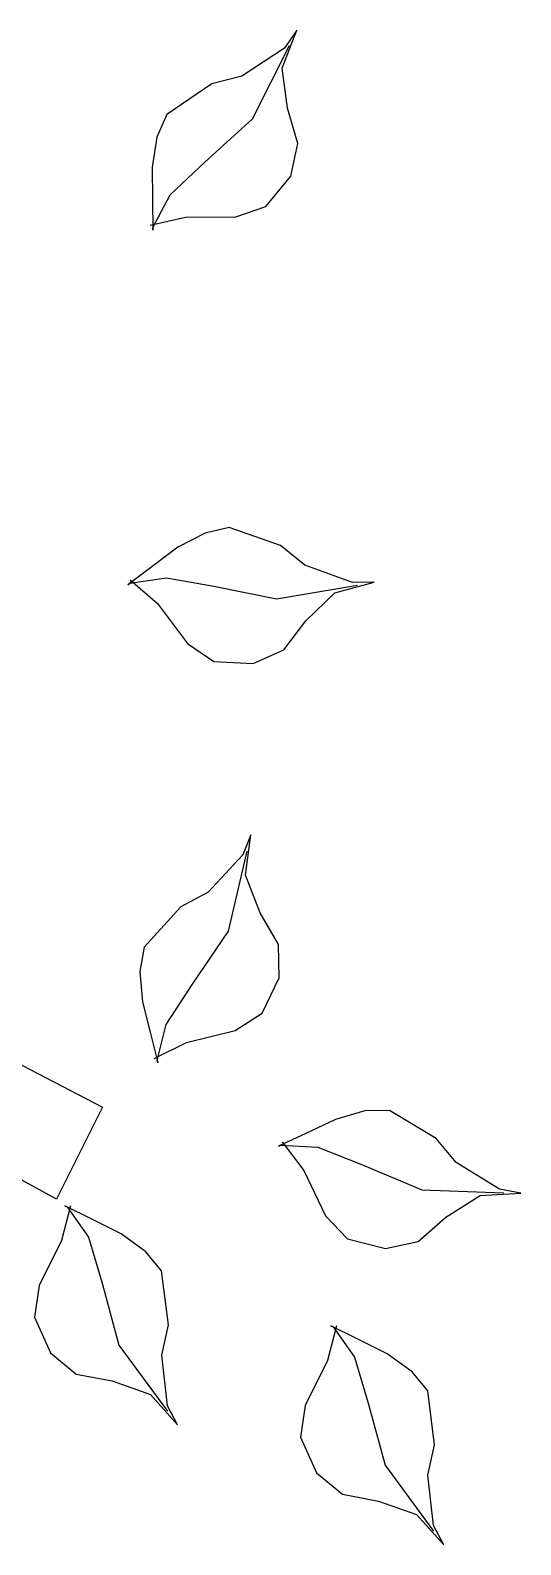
# Model space of a CAD drawing. Header units: metres. Extents: x 78 to 178, y -74 to 157.
# Drawn here: x 136.7354 to 136.8041, y 75.9004 to 76.1129 of the extents above; entities that cross this region are included whole.
import ezdxf

# ---------------------------------------------------------------- set-up
doc = ezdxf.new("R2010")
doc.units = ezdxf.units.M

# ---------------------------------------------------------------- blocks, each defined once
blk = doc.blocks.new('tree21')
at = {"color": 84}
for p, q in [((1451841.5, 401015.9), (1451845.4, 401078.4)), ((1451845.4, 401078.4), (1451851.3, 401045.6)), ((1451850.4, 400925.9), (1451845.9, 401052.4)), ((1451851.3, 401045.6), (1451892.6, 400978.8)), ((1451808, 400963.1), (1451841.5, 401015.9)), ((1451302.7, 400959.8), (1451332.2, 400944.1)), ((1451349.5, 400918.1), (1451302.7, 400959.8)), ((1451770.7, 400920.7), (1451808, 400963.1)), ((1451892.6, 400978.8), (1451929.7, 400948.4)), ((1451425.7, 400869.5), (1451323.5, 400944.1)), ((1451332.2, 400944.1), (1451410.2, 400935.4)), ((1451410.2, 400935.4), (1451457.1, 400945.7)), ((1451457.1, 400945.7), (1451540.3, 400935.3)), ((1451540.3, 400935.3), (1451569.7, 400911)), ((1451929.7, 400948.4), (1451972.9, 400876.5)), ((1451370.2, 400859.2), (1451349.5, 400918.1)), ((1451569.7, 400911), (1451597.4, 400872.8)), ((1451759.7, 400870.2), (1451770.7, 400920.7)), ((1451888.8, 400834.8), (1451850.4, 400925.9)), ((1451521.1, 400843.4), (1451425.7, 400869.5)), ((1451597.4, 400872.8), (1451619.9, 400827.7)), ((1451774.8, 400811.6), (1451759.7, 400870.2)), ((1451972.9, 400876.5), (1451972, 400838.3)), ((1451380.6, 400803.7), (1451370.2, 400859.2)), ((1451592.2, 400822.5), (1451521.1, 400843.4)), ((1452771.7, 400792.3), (1452788.1, 400852.8)), ((1452788.1, 400852.8), (1452787.3, 400819.4)), ((1451638.9, 400789.5), (1451592.2, 400822.5)), ((1451619.9, 400827.7), (1451640.7, 400786.1)), ((1451916.3, 400766.1), (1451888.8, 400834.8)), ((1451972, 400838.3), (1451959.1, 400793)), ((1452762.3, 400702.4), (1452783.4, 400827.2)), ((1452787.3, 400819.4), (1452814.3, 400745.7)), ((1451413.5, 400763.8), (1451380.6, 400803.7)), ((1451640.7, 400794.7), (1451586.9, 400780.9)), ((1451810.3, 400777.7), (1451774.8, 400811.6)), ((1451586.9, 400780.9), (1451517.5, 400746.3)), ((1451640.7, 400786.1), (1451638.9, 400789.5)), ((1451880.3, 400744.5), (1451810.3, 400777.7)), ((1451959.1, 400793), (1451937.5, 400747.4)), ((1452728.3, 400747.4), (1452771.7, 400792.3)), ((1451468.9, 400739.4), (1451413.5, 400763.8)), ((1451919.3, 400708.9), (1451916.3, 400766.1)), ((1451937.5, 400747.4), (1451917.6, 400705.4)), ((1452683.3, 400713.3), (1452728.3, 400747.4)), ((1451517.5, 400746.3), (1451468.9, 400739.4)), ((1451924.4, 400710.7), (1451880.3, 400744.5)), ((1452814.3, 400745.7), (1452844.5, 400708.5)), ((1453367.7, 400685.7), (1453414.5, 400724.1)), ((1453414.5, 400724.1), (1453465, 400735.2)), ((1453465, 400735.2), (1453519.2, 400719.2)), ((1453581.1, 400710.9), (1453639.5, 400733.6)), ((1453639.5, 400733.6), (1453612.1, 400714.5)), ((1451917.6, 400705.4), (1451919.3, 400708.9)), ((1452122.7, 400679.9), (1452177.3, 400706.2)), ((1452177.3, 400706.2), (1452229, 400705.2)), ((1452229, 400705.2), (1452277.9, 400676.9)), ((1452662.3, 400666.1), (1452683.3, 400713.3)), ((1452781.7, 400605.4), (1452762.3, 400702.4)), ((1452844.5, 400708.5), (1452872.4, 400629.4)), ((1453503.1, 400665.1), (1453616.1, 400722.2)), ((1453519.2, 400719.2), (1453581.1, 400710.9)), ((1453612.1, 400714.5), (1453568.9, 400648.9)), ((1452096.4, 400638.6), (1452122.7, 400679.9)), ((1453351.7, 400639.3), (1453367.7, 400685.7)), ((1452249.6, 400628), (1452372.8, 400657)), ((1452277.9, 400676.9), (1452336.1, 400654.3)), ((1452336.1, 400654.3), (1452398.2, 400662.7)), ((1452398.2, 400662.7), (1452367.1, 400650.5)), ((1452665.3, 400605.6), (1452662.3, 400666.1)), ((1453436.6, 400592), (1453503.1, 400665.1)), ((1452077.5, 400563.4), (1452096.4, 400638.6)), ((1452367.1, 400650.5), (1452309.7, 400596.9)), ((1453351, 400561.8), (1453351.7, 400639.3)), ((1453568.9, 400648.9), (1453556.8, 400602.5)), ((1452167.7, 400572.7), (1452249.6, 400628)), ((1452872.4, 400629.4), (1452863.8, 400592.2)), ((1452309.7, 400596.9), (1452287.1, 400554.6)), ((1452693.2, 400565.2), (1452665.3, 400605.6)), ((1452794.8, 400532.5), (1452781.7, 400605.4)), ((1452863.8, 400592.2), (1452842.1, 400550.3)), ((1453385.7, 400538.2), (1453436.6, 400592)), ((1453556.8, 400602.5), (1453509.7, 400533.2)), ((1452052.9, 400513.5), (1452077.5, 400563.4)), ((1452105.6, 400532.3), (1452167.7, 400572.7)), ((1452755.2, 400518.6), (1452693.2, 400565.2)), ((1453338.9, 400507.6), (1453351, 400561.8)), ((1451487.9, 400549.7), (1451517.3, 400534.1)), ((1451534.6, 400508), (1451487.9, 400549.7)), ((1452287.1, 400554.6), (1452225, 400498.3)), ((1452842.1, 400550.3), (1452811.8, 400510)), ((1453335, 400511.5), (1453385.7, 400538.2)), ((1451610.9, 400459.4), (1451508.6, 400534.1)), ((1451517.3, 400534.1), (1451595.3, 400525.3)), ((1451595.3, 400525.3), (1451642.2, 400535.7)), ((1451642.2, 400535.7), (1451725.4, 400525.2)), ((1451725.4, 400525.2), (1451754.8, 400500.9)), ((1452046.4, 400519.2), (1452050.1, 400518.2)), ((1452091.5, 400507.9), (1452046.4, 400519.2)), ((1452050.1, 400518.2), (1452105.6, 400532.3)), ((1452791.6, 400476.7), (1452755.2, 400518.6)), ((1452786.2, 400476), (1452794.8, 400532.5)), ((1453474.6, 400518), (1453428.1, 400510.6)), ((1453509.7, 400533.2), (1453474.6, 400518)), ((1451555.4, 400449.1), (1451534.6, 400508)), ((1451754.8, 400500.9), (1451782.5, 400462.7)), ((1452140.4, 400495.6), (1452091.5, 400507.9)), ((1452187.4, 400491.7), (1452140.4, 400495.6)), ((1452225, 400498.3), (1452187.4, 400491.7)), ((1452811.8, 400510), (1452783.9, 400472.9)), ((1453331.2, 400511.5), (1453335, 400511.5)), ((1453377.7, 400511.1), (1453331.2, 400511.5)), ((1453428.1, 400510.6), (1453377.7, 400511.1)), ((1452783.9, 400472.9), (1452786.2, 400476)), ((1451565.7, 400393.6), (1451555.4, 400449.1)), ((1451706.2, 400433.3), (1451610.9, 400459.4)), ((1451782.5, 400462.7), (1451805, 400417.6)), ((1451777.3, 400412.5), (1451706.2, 400433.3)), ((1451824, 400379.5), (1451777.3, 400412.5)), ((1451805, 400417.6), (1451825.8, 400376)), ((1451598.6, 400353.7), (1451565.7, 400393.6)), ((1451825.8, 400384.7), (1451772, 400370.9)), ((1451825.8, 400376), (1451824, 400379.5)), ((1451654.1, 400329.4), (1451598.6, 400353.7)), ((1451772, 400370.9), (1451702.6, 400336.3)), ((1451702.6, 400336.3), (1451654.1, 400329.4))]:
    blk.add_line(p, q, dxfattribs=at)
at = {"color": 38}
for p, q in [((1451977.9, 400433.8), (1451836, 400363.1)), ((1452223.4, 399962.4), (1451977.9, 400433.8)), ((1451836, 400363.1), (1451948.3, 400158.6))]:
    blk.add_line(p, q, dxfattribs=at)

msp = doc.modelspace()

# ---------------------------------------------------------------- block references
at = {"xscale": -9.094488526425677e-05, "yscale": 9.094488526425677e-05, "zscale": 9.094488526425677e-05, "rotation": 270}
msp.add_blockref('tree21', (100.32806, -56.08818), dxfattribs=at)

doc.saveas('drawing.dxf')
